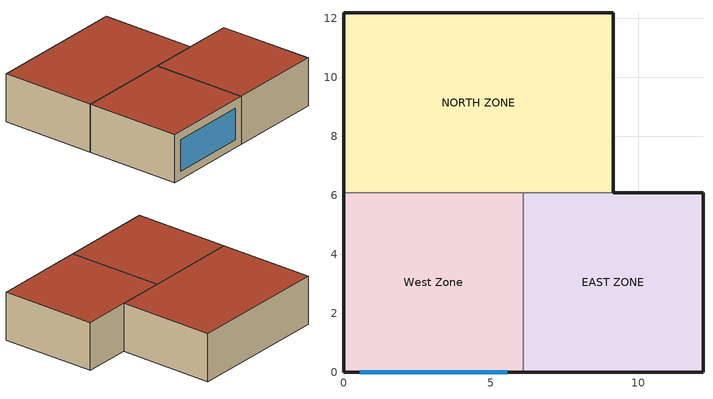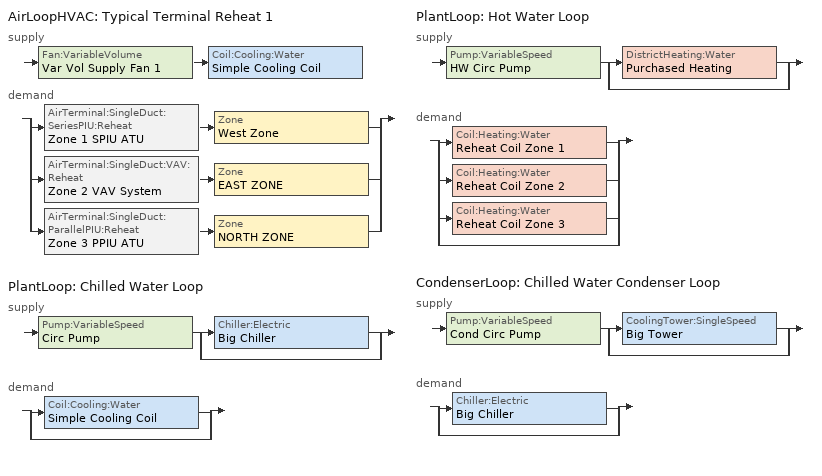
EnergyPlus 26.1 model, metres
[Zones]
West Zone
 floor adiabatic (FLOOR SLAB 8 IN): 0,0 0,6.1 6.1,6.1 6.1,0 z0
 wall outside (EXTWALL80): 0,6.1 0,0 6.1,0 z0:3.05
 wall to NORTH ZONE (PARTITION06): 6.1,6.1 0,6.1 z0:3.05
 wall to EAST ZONE (PARTITION06): 6.1,0 6.1,6.1 z0:3.05
 window (WIN-CON-LIGHT): 0.55,0 5.55,0 z0.5:2.5
 roof outside (ROOF34): 0,6.1 0,0 6.1,0 6.1,6.1 z3.05
EAST ZONE
 floor adiabatic (FLOOR SLAB 8 IN): 6.1,0 6.1,6.1 12.19,6.1 12.19,0 z0
 wall outside (EXTWALL80): 6.1,0 12.19,0 12.19,6.1 9.14,6.1 z0:3.05
 wall to NORTH ZONE (PARTITION06): 9.14,6.1 6.1,6.1 z0:3.05
 roof outside (ROOF34): 6.1,6.1 6.1,0 12.19,0 12.19,6.1 z3.05
NORTH ZONE
 floor adiabatic (FLOOR SLAB 8 IN): 0,6.1 0,12.19 9.14,12.19 9.14,6.1 z0
 wall outside (EXTWALL80): 9.14,6.1 9.14,12.19 0,12.19 0,6.1 z0:3.05
 roof outside (ROOF34): 0,12.19 0,6.1 9.14,6.1 9.14,12.19 z3.05
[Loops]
AirLoopHVAC 'Typical Terminal Reheat 1'
 supply: Fan:VariableVolume 'Var Vol Supply Fan 1' > Coil:Cooling:Water 'Simple Cooling Coil'
 demand: split
  | AirTerminal:SingleDuct:SeriesPIU:Reheat 'Zone 1 SPIU ATU' > Zone 'West Zone'
  | AirTerminal:SingleDuct:VAV:Reheat 'Zone 2 VAV System' > Zone 'EAST ZONE'
  | AirTerminal:SingleDuct:ParallelPIU:Reheat 'Zone 3 PPIU ATU' > Zone 'NORTH ZONE'
PlantLoop 'Chilled Water Loop'
 supply: Pump:VariableSpeed 'Circ Pump' > split
  | Chiller:Electric 'Big Chiller'
  | bypass
 demand: split
  | Coil:Cooling:Water 'Simple Cooling Coil'
  | bypass
PlantLoop 'Hot Water Loop'
 supply: Pump:VariableSpeed 'HW Circ Pump' > split
  | DistrictHeating:Water 'Purchased Heating'
  | bypass
 demand: split
  | Coil:Heating:Water 'Reheat Coil Zone 1'
  | Coil:Heating:Water 'Reheat Coil Zone 2'
  | Coil:Heating:Water 'Reheat Coil Zone 3'
  | bypass
CondenserLoop 'Chilled Water Condenser Loop'
 supply: Pump:VariableSpeed 'Cond Circ Pump' > split
  | CoolingTower:SingleSpeed 'Big Tower'
  | bypass
 demand: split
  | Chiller:Electric 'Big Chiller'
  | bypass
[Building]
NONE: Loads convergence tolerance value=0.04; Maximum number of warmup days=25; Minimum number of warmup days=6; North axis=0; Solar distribution=FullInteriorAndExterior; Temperature convergence tolerance value=0.4; Terrain=Suburbs
[Site:GroundTemperature:BuildingSurface]
20.03, 20.03, 20.13, 20.3, 20.43, 20.52, 20.62, 20.77, 20.78, 20.55, 20.44, 20.2
[Site:Location]
CHICAGO_IL_USA TMY2-94846: Elevation=190; Latitude=41.78; Longitude=-87.75; Time zone=-6
[SizingPeriod:DesignDay] Barometric pressure=99063; Day of month=21; Daylight saving time indicator=No; Humidity condition type=WetBulb; Rain indicator=No; Snow indicator=No; Solar model indicator=ASHRAEClearSky
Name | Daily dry bulb temperature range | Day type | Maximum dry bulb temperature | Month | Sky clearness | Wetbulb or dewpoint at maximum dry bulb | Wind direction | Wind speed
CHICAGO_IL_USA Annual Cooling 1% Design Conditions DB/MCWB | 10.7 | SummerDesignDay | 31.5 | 7 | 1 | 23 | 230 | 5.3
CHICAGO_IL_USA Annual Heating 99% Design Conditions DB | 0 | WinterDesignDay | -17.3 | 1 | 0 | -17.3 | 270 | 4.9
[Construction]
EXTWALL80: A1 - 1 IN STUCCO, C4 - 4 IN COMMON BRICK, E1 - 3 / 4 IN PLASTER OR GYP BOARD
FLOOR SLAB 8 IN: C10 - 8 IN HW CONCRETE
PARTITION06: E1 - 3 / 4 IN PLASTER OR GYP BOARD, C6 - 8 IN CLAY TILE, E1 - 3 / 4 IN PLASTER OR GYP BOARD
ROOF34: E2 - 1 / 2 IN SLAG OR STONE, E3 - 3 / 8 IN FELT AND MEMBRANE, B5 - 1 IN DENSE INSULATION, C12 - 2 IN HW CONCRETE
WIN-CON-LIGHT: WIN-LAY-GLASS-LIGHT
[Material] Thermal absorptance=0.9
Name | Conductivity | Density | Roughness | Solar absorptance | Specific heat | Thickness | Visible absorptance
A1 - 1 IN STUCCO | 0.691831 | 1858.142 | Smooth | 0.92 | 836.8 | 0.0253898 | 0.92
B5 - 1 IN DENSE INSULATION | 0.0432394 | 91.30524 | VeryRough | 0.5 | 836.8 | 0.0253898 | 0.5
C4 - 4 IN COMMON BRICK | 0.726422 | 1922.216 | Rough | 0.76 | 836.8 | 0.101498 | 0.76
C6 - 8 IN CLAY TILE | 0.570761 | 1121.292 | Smooth | 0.82 | 836.8 | 0.203302 | 0.82
C10 - 8 IN HW CONCRETE | 1.729577 | 2242.585 | MediumRough | 0.65 | 836.8 | 0.203302 | 0.65
C12 - 2 IN HW CONCRETE | 1.729577 | 2242.585 | MediumRough | 0.65 | 836.8 | 0.0509016 | 0.65
E1 - 3 / 4 IN PLASTER OR GYP BOARD | 0.726422 | 1601.846 | Smooth | 0.92 | 836.8 | 0.01905 | 0.92
E2 - 1 / 2 IN SLAG OR STONE | 1.435549 | 881.0155 | Rough | 0.55 | 1673.6 | 0.0127102 | 0.55
E3 - 3 / 8 IN FELT AND MEMBRANE | 0.190253 | 1121.292 | Rough | 0.75 | 1673.6 | 0.00954024 | 0.75
[WindowMaterial:Glazing]
WIN-LAY-GLASS-LIGHT: Back side infrared hemispherical emissivity=0.84; Back side solar reflectance at normal incidence=0.031; Back side visible reflectance at normal incidence=0.05; Conductivity=0.9; Front side infrared hemispherical emissivity=0.84; Front side solar reflectance at normal incidence=0.031; Front side visible reflectance at normal incidence=0.05; Infrared transmittance at normal incidence=0; Optical data type=SpectralAverage; Solar transmittance at normal incidence=0.9; Thickness=0.003; Visible transmittance at normal incidence=0.9
[AirLoopHVAC]
Typical Terminal Reheat 1: Design supply air flow rate=Autosize
[AirTerminal:SingleDuct:ParallelPIU:Reheat]
Zone 3 PPIU ATU: Availability schedule=ON; Convergence tolerance=0.0001; Fan=Zone 3 PIU Fan; Fan on flow fraction=Autosize; Maximum hot water or steam flow rate=Autosize; Maximum primary air flow rate=Autosize; Maximum secondary air flow rate=Autosize; Minimum hot water or steam flow rate=0; Minimum primary air flow fraction=Autosize; Reheat coil=Reheat Coil Zone 3
[AirTerminal:SingleDuct:SeriesPIU:Reheat]
Zone 1 SPIU ATU: Availability schedule=ON; Convergence tolerance=0.0001; Fan=Zone 1 PIU Fan; Maximum air flow rate=Autosize; Maximum hot water or steam flow rate=Autosize; Maximum primary air flow rate=Autosize; Minimum hot water or steam flow rate=0; Minimum primary air flow fraction=Autosize; Reheat coil=Reheat Coil Zone 1
[AirTerminal:SingleDuct:VAV:Reheat]
Zone 2 VAV System: Availability schedule=ON; Constant minimum air flow fraction=Autosize; Convergence tolerance=0.0001; Damper heating action=Normal; Maximum air flow rate=Autosize; Maximum flow fraction during reheat=Autosize; Maximum flow per zone floor area during reheat=Autosize; Maximum hot water or steam flow rate=Autosize; Minimum hot water or steam flow rate=0; Reheat coil=Reheat Coil Zone 2; Zone minimum air flow input method=Constant
[AvailabilityManager:NightCycle]
Reheat System 1 Avail: Applicability schedule=ON; Control type=CycleOnAnyCoolingOrHeatingZone; Cooling control zone or zone list=Reheat System 1 Cooling Zones; Cycling run time=1800; Cycling run time control type=FixedRunTime; Fan schedule=FanAndCoilAvailSched; Heating control zone or zone list=East Zone; Heating zone fans only zone or zone list=Reheat System 1 PIU Zones; Thermostat tolerance=1
[Chiller:Electric]
Big Chiller: Chilled water outlet temperature lower limit=5; Chiller flow mode=LeavingSetpointModulated; Condenser type=WaterCooled; Design chilled water flow rate=Autosize; Design chilled water outlet temperature=6.667; Design condenser fluid flow rate=Autosize; Design condenser inlet temperature=29.44; Maximum part load ratio=1; Minimum part load ratio=0; Nominal capacity=Autosize; Nominal cop=2.75; Optimum part load ratio=0.65; Temperature rise coefficient=2.682759; Coefficient 1 of capacity ratio curve=0.944836; Coefficient 1 of full load ratio curve=0.03303; Coefficient 1 of power ratio curve=1.907846; Coefficient 2 of capacity ratio curve=-0.0570088; Coefficient 2 of full load ratio curve=0.6852; Coefficient 2 of power ratio curve=-1.20499; Coefficient 3 of capacity ratio curve=-0.00185486; Coefficient 3 of full load ratio curve=0.2818; Coefficient 3 of power ratio curve=0.263462
[Coil:Cooling:Water]
Simple Cooling Coil: Availability schedule=ON; Design air flow rate=Autosize; Design inlet air humidity ratio=Autosize; Design inlet air temperature=Autosize; Design inlet water temperature=Autosize; Design outlet air humidity ratio=Autosize; Design outlet air temperature=Autosize; Design water flow rate=Autosize; Heat exchanger configuration=CrossFlow; Type of analysis=SimpleAnalysis
[Coil:Heating:Water] Availability schedule=ON; Maximum water flow rate=Autosize; Performance input method=UFactorTimesAreaAndDesignWaterFlowRate; Rated capacity=Autosize; Rated inlet air temperature=16.6; Rated inlet water temperature=82.2; Rated outlet air temperature=32.2; Rated outlet water temperature=71.1; U factor times area value=Autosize
Reheat Coil Zone 1; Reheat Coil Zone 2; Reheat Coil Zone 3
[CondenserEquipmentList]
All Towers: Big Tower, CoolingTower:SingleSpeed
[CondenserEquipmentOperationSchemes]
Tower Loop Operation: Control scheme 1=Year Round Tower Operation; Control scheme 1 schedule=ON
[CondenserLoop]
Chilled Water Condenser Loop: Condenser equipment operation scheme=Tower Loop Operation; Condenser loop volume=Autocalculate; Fluid type=Water; Load distribution scheme=SequentialLoad; Maximum loop flow rate=Autosize; Maximum loop temperature=80; Minimum loop flow rate=0; Minimum loop temperature=10
[Controller:WaterCoil]
Main Cooling Coil Controller: Action=Reverse; Actuator variable=Flow; Control variable=Temperature; Maximum actuated flow=1; Minimum actuated flow=0
[CoolingTower:SingleSpeed]
Big Tower: Design air flow rate=Autosize; Design fan power=Autosize; Design u factor times area value=Autosize; Design water flow rate=Autosize; Free convection regime air flow rate=0; Free convection regime u factor times area value=0
[DesignSpecification:OutdoorAir] Outdoor air flow per person=0.00944; Outdoor air flow per zone=0; Outdoor air flow per zone floor area=0; Outdoor air method=Flow/Person
SZ DSOA EAST ZONE; SZ DSOA NORTH ZONE; SZ DSOA West Zone
[DistrictHeating:Water]
Purchased Heating: Nominal capacity=1000000
[ElectricEquipment] Design level calculation method=EquipmentLevel; Fraction latent=0; Fraction lost=0; Fraction radiant=0.3; Schedule=Intermittent
Name | Design level | Zone or zonelist or space or spacelist
EAST ZONE ElecEq 1 | 1464.375 | EAST ZONE
NORTH ZONE ElecEq 1 | 2928.751 | NORTH ZONE
West Zone ElecEq 1 | 2928.751 | West Zone
[Fan:SystemModel] Availability schedule=FanAndCoilAvailSched; Design electric power consumption=Autosize; Design maximum air flow rate=Autosize; Design power sizing method=TotalEfficiencyAndPressure; Design pressure rise=50; Electric power minimum flow rate fraction=0; Fan total efficiency=0.5; Motor efficiency=0.9; Motor in air stream fraction=1; Speed control method=Discrete
Zone 1 PIU Fan; Zone 3 PIU Fan
[Fan:VariableVolume]
Var Vol Supply Fan 1: Availability schedule=FanAndCoilAvailSched; Fan power coefficient 1=0.350712; Fan power coefficient 2=0.308505; Fan power coefficient 3=-0.541374; Fan power coefficient 4=0.871988; Fan power coefficient 5=0; Fan power minimum air flow rate=0.2; Fan power minimum flow rate input method=FixedFlowRate; Fan total efficiency=0.7; Maximum flow rate=Autosize; Motor efficiency=0.9; Motor in airstream fraction=1; Pressure rise=600
[Lights] Design level calculation method=LightingLevel; End use subcategory=GeneralLights; Fraction radiant=0.2; Fraction replaceable=0; Fraction visible=0.2; Return air fraction=0; Schedule=Office Lighting
Name | Lighting level | Zone or zonelist or space or spacelist
EAST ZONE Lights 1 | 1464.375 | EAST ZONE
NORTH ZONE Lights 1 | 878.6252 | NORTH ZONE
[People] Activity level schedule=Activity Sch; Air velocity schedule=Air Velo Sch; Carbon dioxide generation rate=3.82e-08; Clothing insulation calculation method=ClothingInsulationSchedule; Clothing insulation schedule=Clothing Sch; Fraction radiant=0.3; Mean radiant temperature calculation type=EnclosureAveraged; Number of people calculation method=People; Number of people schedule=Office Occupancy; Thermal comfort model 1 type=Fanger; Work efficiency schedule=Work Eff Sch
Name | Number of people | Zone or zonelist or space or spacelist
EAST ZONE | 3 | EAST ZONE
NORTH ZONE | 4 | NORTH ZONE
West Zone | 3 | West Zone
[PlantEquipmentList]
Cooling Plant: Big Chiller, Chiller:Electric
heating plant: Purchased Heating, DistrictHeating:Water
[PlantEquipmentOperation:CoolingLoad] Load range 1 lower limit=0
Name | Load range 1 upper limit | Range 1 equipment list
Central Chiller Only | 900000 | Cooling Plant
Year Round Tower Operation | 90000000 | All Towers
[PlantEquipmentOperation:HeatingLoad]
Purchased Only: Load range 1 lower limit=0; Load range 1 upper limit=1000000; Range 1 equipment list=heating plant
[PlantEquipmentOperationSchemes] Control scheme 1 schedule=ON
Name | Control scheme 1
CW Loop Operation | Central Chiller Only
Hot Loop Operation | Purchased Only
[PlantLoop] Fluid type=Water; Load distribution scheme=SequentialLoad; Maximum loop flow rate=Autosize; Minimum loop flow rate=0; Plant loop volume=Autocalculate
Name | Maximum loop temperature | Minimum loop temperature | Plant equipment operation scheme
Chilled Water Loop | 98 | 1 | CW Loop Operation
Hot Water Loop | 100 | 10 | Hot Loop Operation
[Pump:VariableSpeed] Design maximum flow rate=Autosize; Design minimum flow rate=0; Design power consumption=Autosize; Design pump head=300000; Fraction of motor inefficiencies to fluid stream=0; Motor efficiency=0.9; Pump control type=Intermittent; Coefficient 1 of the part load performance curve=0; Coefficient 2 of the part load performance curve=1; Coefficient 3 of the part load performance curve=0; Coefficient 4 of the part load performance curve=0
Name | Pump flow rate schedule
Circ Pump; Cond Circ Pump | CoolingPumpAvailSched
HW Circ Pump
[SetpointManager:FollowOutdoorAirTemperature]
MyCondenserControl: Control variable=Temperature; Maximum setpoint temperature=80; Minimum setpoint temperature=10; Offset temperature difference=0; Reference temperature type=OutdoorAirWetBulb; Setpoint node or nodelist=Condenser Supply Outlet Node
[SetpointManager:Scheduled] Control variable=Temperature
Name | Schedule | Setpoint node or nodelist
Big Chiller Setpoint Manager | CW Loop Temp Schedule | Big Chiller Outlet Node
Chilled Water Loop Setpoint Manager | CW Loop Temp Schedule | Chilled Water Loop Setpoint Node List
Hot Water Loop Setpoint Manager | HW Loop Temp Schedule | Hot Water Loop Setpoint Node List
Supply Air Temp Manager | Seasonal Reset Supply Air Temp Sch | Supply Air Temp Nodes
[Sizing:Plant]
Name | Design loop exit temperature | Loop design temperature difference | Loop type
Hot Water Loop | 82 | 11 | Heating
Chilled Water Loop | 7.22 | 6.67 | Cooling
Chilled Water Condenser Loop | 29.4 | 5.6 | Condenser
[Sizing:System]
Typical Terminal Reheat 1: 100 outdoor air in cooling=No; 100 outdoor air in heating=No; Central cooling capacity control method=VAV; Central cooling design supply air humidity ratio=0.008; Central cooling design supply air temperature=13; Central heating design supply air humidity ratio=0.008; Central heating design supply air temperature=16; Central heating maximum system air flow ratio=0; Cooling design capacity=Autosize; Cooling design capacity method=CoolingDesignCapacity; Cooling supply air flow rate=0; Cooling supply air flow rate method=DesignDay; Design outdoor air flow rate=0; Heating design capacity=Autosize; Heating design capacity method=HeatingDesignCapacity; Heating supply air flow rate=0; Heating supply air flow rate method=DesignDay; Occupant diversity=0.5; Precool design humidity ratio=0.008; Precool design temperature=11; Preheat design humidity ratio=0.008; Preheat design temperature=7; System outdoor air method=Standard62.1SimplifiedProcedure; Type of load to size on=Sensible; Type of zone sum to use=NonCoincident; Zone maximum outdoor air fraction=1
[Sizing:Zone] Account for dedicated outdoor air system=No; Cooling design air flow method=DesignDay; Cooling design air flow rate=0; Dedicated outdoor air high setpoint temperature for design=Autosize; Dedicated outdoor air low setpoint temperature for design=Autosize; Dedicated outdoor air system control strategy=NeutralSupplyAir; Heating design air flow method=DesignDay; Heating design air flow rate=0; Zone cooling design supply air humidity ratio=0.009; Zone cooling design supply air temperature=14; Zone cooling design supply air temperature input method=SupplyAirTemperature; Zone cooling sizing factor=0; Zone heating design supply air humidity ratio=0.009; Zone heating design supply air temperature=50; Zone heating design supply air temperature input method=SupplyAirTemperature; Zone heating sizing factor=0
Name | Design specification outdoor air object
West Zone | SZ DSOA West Zone
EAST ZONE | SZ DSOA EAST ZONE
NORTH ZONE | SZ DSOA NORTH ZONE
[ThermostatSetpoint:DualSetpoint]
VAV Setpoints: Cooling setpoint temperature schedule=Cooling Setpoints; Heating setpoint temperature schedule=Heating Setpoints
[Zone] Ceiling height=Autocalculate; Multiplier=1; Type=1; Volume=Autocalculate
EAST ZONE; NORTH ZONE; West Zone
[ZoneControl:Thermostat] Control 1=VAV Setpoints; Control type schedule=Zone Control Type Sched
Name | Zone or zonelist
Zone 1 Thermostat | West Zone
Zone 2 Thermostat | EAST ZONE
Zone 3 Thermostat | NORTH ZONE
[Zone equipment]
West Zone: Zone 1 SPIU ATU
EAST ZONE: Zone 2 VAV System
NORTH ZONE: Zone 3 PPIU ATU
[ZoneInfiltration:DesignFlowRate] Constant term coefficient=1; Design flow rate calculation method=Flow/ExteriorArea; Schedule=ON; Temperature term coefficient=0; Velocity squared term coefficient=0; Velocity term coefficient=0
Name | Flow rate per exterior surface area | Zone or zonelist or space or spacelist
East Zone Infiltration | 0.0001 | East Zone
North Zone Infiltration | 0.000302 | North Zone
West Zone Infiltration | 0.000302 | West Zone
[ZoneList]
Reheat System 1 Cooling Zones: West Zone, East Zone, North Zone
Reheat System 1 PIU Zones: West Zone, North Zone
[Schedule:Compact]
Activity Sch: Through: 12/31, For: Alldays, Until: 24:00, 131.8
Air Velo Sch: Through: 12/31, For: Alldays, Until: 24:00, 0.137
COOLING SETPOINTS: Through: 12/31, For: Weekdays Weekends Holidays CustomDay1 CustomDay2, Until: 7:00, 30, Until: 17:00, 24, Until: 24:00, 30, For: SummerDesignDay, Until: 24:00, 24, For: WinterDesignDay, Until: 24:00, 50
COOLINGPUMPAVAILSCHED: Through: 3/31, For: Alldays, Until: 24:00, 0, Through: 10/31, For: Alldays, Until: 24:00, 1, Through: 12/31, For: Alldays, Until: 24:00, 0
CW LOOP TEMP SCHEDULE: Through: 12/31, For: Alldays, Until: 24:00, 7.22
Clothing Sch; ON: Through: 12/31, For: Alldays, Until: 24:00, 1
FANANDCOILAVAILSCHED: Through: 12/31, For: Weekdays, Until: 7:00, 0, Until: 17:00, 1, Until: 24:00, 0, For: Weekends Holidays, Until: 24:00, 0, For: SummerDesignDay, Until: 24:00, 1, For: WinterDesignDay, Until: 24:00, 1, For: CustomDay1, Until: 24:00, 0, For: CustomDay2, Until: 24:00, 0
HEATING SETPOINTS: Through: 12/31, For: Weekdays Weekends Holidays CustomDay1 CustomDay2, Until: 7:00, 15, Until: 17:00, 20, Until: 24:00, 15, For: SummerDesignDay, Until: 24:00, 15, For: WinterDesignDay, Until: 24:00, 20
HW LOOP TEMP SCHEDULE: Through: 12/31, For: Alldays, Until: 24:00, 82
Intermittent: Through: 12/31, For: Weekdays, Until: 8:00, 0, Until: 18:00, 1, Until: 24:00, 0, For: Weekends Holidays CustomDay1 CustomDay2, Until: 24:00, 0, For: SummerDesignDay, Until: 24:00, 1, For: WinterDesignDay, Until: 24:00, 0.15
Office Lighting: Through: 12/31, For: Weekdays, Until: 6:00, 0.05, Until: 7:00, 0.2, Until: 17:00, 1, Until: 18:00, 0.5, Until: 24:00, 0.05, For: Weekends Holidays, Until: 24:00, 0.05, For: SummerDesignDay, Until: 24:00, 1, For: WinterDesignDay, Until: 24:00, 0.15, For: CustomDay1, Until: 24:00, 0.05, For: CustomDay2, Until: 24:00, 0.05
Office Occupancy: Through: 12/31, For: Weekdays, Until: 6:00, 0, Until: 7:00, 0.1, Until: 8:00, 0.5, Until: 12:00, 1, Until: 13:00, 0.5, Until: 16:00, 1, Until: 17:00, 0.5, Until: 18:00, 0.1, Until: 24:00, 0, For: Weekends Holidays CustomDay1 CustomDay2, Until: 24:00, 0, For: SummerDesignDay, Until: 24:00, 1, For: WinterDesignDay, Until: 24:00, 0.05
SEASONAL RESET SUPPLY AIR TEMP SCH: Through: 3/31, For: Alldays, Until: 24:00, 16, Through: 9/30, For: Alldays, Until: 24:00, 13, Through: 12/31, For: Alldays, Until: 24:00, 16
Work Eff Sch: Through: 12/31, For: Alldays, Until: 24:00, 0
ZONE CONTROL TYPE SCHED: Through: 12/31, For: Alldays, Until: 24:00, 4
